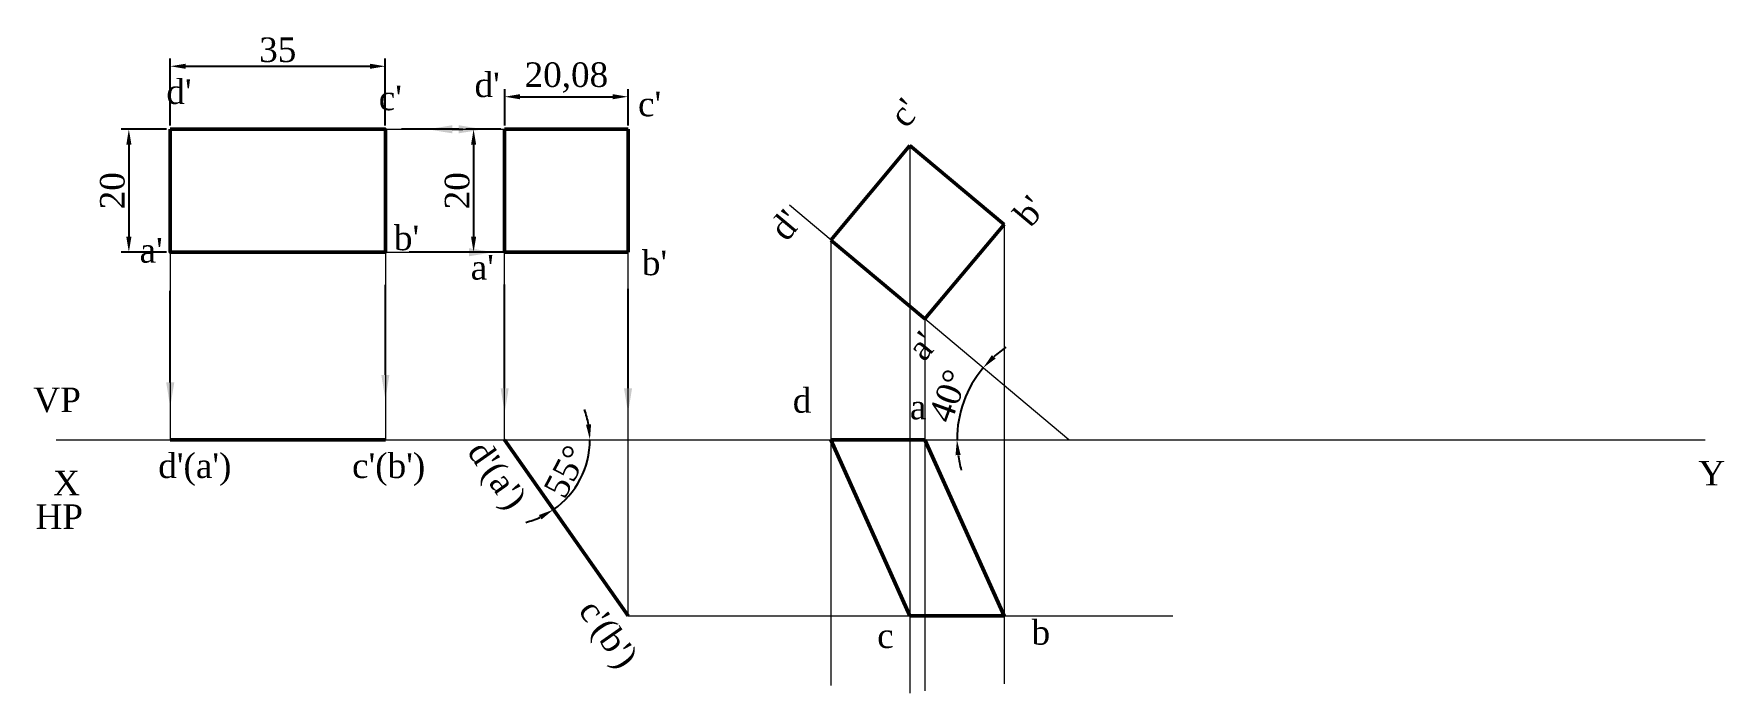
# Paper-space layout 'Layout18' of a CAD drawing. Header units: millimetres. Extents: x 6 to 281, y 47 to 155.
import ezdxf
from ezdxf import colors
from ezdxf.entities.mleader import LeaderData, LeaderLine
from ezdxf.math import Vec2, Vec3

# ---------------------------------------------------------------- set-up
doc = ezdxf.new("R2010")
doc.units = ezdxf.units.MM
for name, color, linetype, lineweight in [('PROJECTION_LINE', 250, 'Continuous', 5), ('VISIBLE_LINE', 170, 'Continuous', 50), ('XY LINE', 1, 'Continuous', 15)]:
    doc.layers.add(name, color=color, linetype=linetype, lineweight=lineweight)
doc.styles.get("Standard").update_dxf_attribs({"font": 'times.ttf', "height": 4})
doc.dimstyles.new('ISO-25', dxfattribs={"dimtxt": 4, "dimasz": 2.5, "dimexe": 1.25, "dimexo": 0.625, "dimtad": 1, "dimtoh": 1, "dimtxsty": 'Standard', "dimcen": 2.5, "dimadec": 0, "dimazin": 0, "dimtfac": 1, "dimtmove": 0, "dimatfit": 3, "dimfxl": 1, "dimarcsym": 0})

# ---------------------------------------------------------------- blocks, each defined once
blk = doc.blocks.new('*D105')
at = {"layer": 'Defpoints', "color": 0, "transparency": 16777216}
for p in [(27.71, 139.08), (20.98, 119.08), (27.71, 119.08)]:
    blk.add_point(p, dxfattribs=at)
at = {"layer": 'VISIBLE_LINE', "color": 0, "lineweight": -2, "transparency": 16777216}
for p, q in [((27.09, 139.08), (19.73, 139.08)), ((20.98, 136.58), (20.98, 121.58)), ((27.09, 119.08), (19.73, 119.08))]:
    blk.add_line(p, q, dxfattribs=at)
at = {"layer": 'VISIBLE_LINE', "color": 0, "transparency": 16777216}
for points in [[(20.57, 136.58), (21.4, 136.58), (20.98, 139.08)], [(20.57, 121.58), (21.4, 121.58), (20.98, 119.08)]]:
    blk.add_solid(points, dxfattribs=at)
at = {"layer": 'VISIBLE_LINE', "color": 0, "transparency": 16777216, "insert": (18.32, 129.08), "char_height": 4, "attachment_point": 5, "rotation": 90}
blk.add_mtext('20', dxfattribs=at)
blk = doc.blocks.new('*D106')
at = {"layer": 'Defpoints', "color": 0, "transparency": 16777216}
for p in [(62.71, 149.33), (27.71, 139.08), (62.71, 139.08)]:
    blk.add_point(p, dxfattribs=at)
at = {"layer": 'VISIBLE_LINE', "color": 0, "lineweight": -2, "transparency": 16777216}
for p, q in [((27.71, 139.7), (27.71, 150.58)), ((30.21, 149.33), (60.21, 149.33)), ((62.71, 139.7), (62.71, 150.58))]:
    blk.add_line(p, q, dxfattribs=at)
at = {"layer": 'VISIBLE_LINE', "color": 0, "transparency": 16777216}
for points in [[(30.21, 149.74), (30.21, 148.91), (27.71, 149.33)], [(60.21, 149.74), (60.21, 148.91), (62.71, 149.33)]]:
    blk.add_solid(points, dxfattribs=at)
at = {"layer": 'VISIBLE_LINE', "color": 0, "transparency": 16777216, "insert": (45.21, 151.99), "char_height": 4, "attachment_point": 5}
blk.add_mtext('35', dxfattribs=at)
blk = doc.blocks.new('*D107')
at = {"layer": 'Defpoints', "color": 0, "transparency": 16777216}
for p in [(102.2, 144.37), (82.13, 139.08), (102.2, 139.08)]:
    blk.add_point(p, dxfattribs=at)
at = {"layer": 'VISIBLE_LINE', "color": 0, "lineweight": -2, "transparency": 16777216}
for p, q in [((82.13, 139.7), (82.13, 145.62)), ((84.63, 144.37), (99.7, 144.37)), ((102.2, 139.7), (102.2, 145.62))]:
    blk.add_line(p, q, dxfattribs=at)
at = {"layer": 'VISIBLE_LINE', "color": 0, "transparency": 16777216}
for points in [[(84.63, 144.79), (84.63, 143.96), (82.13, 144.37)], [(99.7, 144.79), (99.7, 143.96), (102.2, 144.37)]]:
    blk.add_solid(points, dxfattribs=at)
at = {"layer": 'VISIBLE_LINE', "color": 0, "transparency": 16777216, "insert": (92.17, 147.49), "char_height": 4, "attachment_point": 5}
blk.add_mtext('20,08', dxfattribs=at)
blk = doc.blocks.new('*D108')
at = {"layer": 'Defpoints', "color": 0, "transparency": 16777216}
for p in [(82.13, 139.08), (77.07, 119.08), (82.46, 119.08)]:
    blk.add_point(p, dxfattribs=at)
at = {"layer": 'VISIBLE_LINE', "color": 0, "lineweight": -2, "transparency": 16777216}
for p, q in [((81.5, 139.08), (75.82, 139.08)), ((77.07, 136.58), (77.07, 121.58)), ((81.83, 119.08), (75.82, 119.08))]:
    blk.add_line(p, q, dxfattribs=at)
at = {"layer": 'VISIBLE_LINE', "color": 0, "transparency": 16777216}
for points in [[(76.66, 136.58), (77.49, 136.58), (77.07, 139.08)], [(76.66, 121.58), (77.49, 121.58), (77.07, 119.08)]]:
    blk.add_solid(points, dxfattribs=at)
at = {"layer": 'VISIBLE_LINE', "color": 0, "transparency": 16777216, "insert": (74.41, 129.08), "char_height": 4, "attachment_point": 5, "rotation": 90}
blk.add_mtext('20', dxfattribs=at)
blk = doc.blocks.new('*D109')
at = {"layer": 'Defpoints', "color": 0, "transparency": 16777216}
for p in [(9.15, 88.57), (82.13, 88.56), (277.45, 88.57), (93.26, 80.28), (102.2, 59.89)]:
    blk.add_point(p, dxfattribs=at)
at = {"layer": 'VISIBLE_LINE', "color": 0, "lineweight": -2, "transparency": 16777216}
for start, end in [(10.333, 20.6661), (305, 0), (284.3339, 294.667)]:
    blk.add_arc((82.12, 88.57), 13.88, start, end, dxfattribs=at)
at = {"layer": 'VISIBLE_LINE', "color": 0, "transparency": 16777216}
for points in [[(96.19, 91.1), (95.36, 91.02), (96, 88.57)], [(87.71, 76.32), (88.12, 75.6), (90.08, 77.2)]]:
    blk.add_solid(points, dxfattribs=at)
at = {"layer": 'VISIBLE_LINE', "color": 0, "transparency": 16777216, "insert": (92.07, 83.39), "char_height": 4, "attachment_point": 5, "rotation": 62.5}
blk.add_mtext('55°', dxfattribs=at)
blk = doc.blocks.new('*D110')
at = {"layer": 'Defpoints', "color": 0, "transparency": 16777216}
for p in [(128.45, 126.71), (157.66, 96.73), (9.15, 88.57), (173.91, 88.57), (277.45, 88.57)]:
    blk.add_point(p, dxfattribs=at)
at = {"layer": 'PROJECTION_LINE', "color": 0, "lineweight": -2, "transparency": 16777216}
for start, end in [(124.2333, 132.1167), (140, 180), (187.8833, 195.7667)]:
    blk.add_arc((173.91, 88.57), 18.18, start, end, dxfattribs=at)
at = {"layer": 'PROJECTION_LINE', "color": 0, "transparency": 16777216}
for points in [[(162.01, 101.77), (161.41, 102.35), (159.98, 100.26)], [(155.48, 86.05), (156.31, 86.11), (155.72, 88.57)]]:
    blk.add_solid(points, dxfattribs=at)
at = {"layer": 'PROJECTION_LINE', "color": 0, "transparency": 16777216, "insert": (154.32, 95.7), "char_height": 4, "attachment_point": 5, "rotation": 70}
blk.add_mtext('40°', dxfattribs=at)

psp = doc.layouts.new('Layout18')

# ---------------------------------------------------------------- linework, layer by layer
at = {"layer": 'PROJECTION_LINE'}
for p, q in [((62.715, 139.076), (102.203, 139.076)), ((82.128, 88.562), (82.128, 139.076)), ((102.203, 59.892), (102.203, 139.076)), ((148.06, 136.449), (148.06, 47.329)), ((173.908, 88.572), (128.451, 126.715)), ((135.182, 121.067), (135.182, 48.592)), ((163.395, 123.611), (163.395, 48.831)), ((27.715, 119.076), (27.715, 88.572)), ((62.715, 119.076), (62.715, 88.572)), ((62.715, 119.076), (102.203, 119.076)), ((150.508, 108.218), (150.508, 47.729)), ((102.203, 59.892), (190.834, 59.892))]:
    psp.add_line(p, q, dxfattribs=at)
at = {"layer": 'VISIBLE_LINE'}
for p, q in [((82.128, 139.076), (102.203, 139.076)), ((82.128, 119.076), (82.128, 139.076)), ((102.203, 139.076), (102.203, 119.076)), ((135.173, 121.056), (148.06, 136.449)), ((148.06, 136.449), (163.395, 123.611)), ((150.508, 108.218), (135.173, 121.056)), ((163.395, 123.611), (150.508, 108.218)), ((102.203, 119.076), (82.128, 119.076)), ((27.715, 88.572), (62.715, 88.572)), ((82.128, 88.562), (102.203, 59.892)), ((135.182, 88.572), (148.06, 59.892)), ((150.508, 88.572), (135.182, 88.572)), ((163.395, 59.892), (150.508, 88.572)), ((148.06, 59.892), (163.395, 59.892))]:
    psp.add_line(p, q, dxfattribs=at)
psp.add_lwpolyline([(27.715, 139.076), (62.715, 139.076), (62.715, 119.076), (27.715, 119.076)], close=True, dxfattribs=at)
at = {"layer": 'XY LINE'}
psp.add_line((9.146, 88.572), (277.45, 88.572), dxfattribs=at)

# ---------------------------------------------------------------- texts
at = {"layer": 'VISIBLE_LINE'}
for s, p in [("d'", (77.224, 144.308)), ("d'", (27.084, 143.198)), ("c'", (61.643, 142.182)), ("c'", (103.828, 141.194)), ("a'", (22.728, 117.375)), ("b'", (64.111, 119.406)), ("a'", (76.601, 114.614)), ("b'", (104.451, 115.341)), ('d', (129.007, 92.961)), ('a', (148.06, 91.889)), ("d'(a')             c'(b')", (25.765, 82.34)), ('b', (167.862, 55.223)), ('c', (142.742, 54.681))]:
    psp.add_text(s, height=4, dxfattribs=at).set_placement(p)
for s, rotation, p in [("c'", 50.06495, (147.478, 139.054)), ("b'", 50.06495, (167.702, 122.937)), ("d'", 50.06495, (128.013, 120.655)), ("a'", 50.06495, (150.381, 101.115)), ("d'(a')             c'(b')", 305, (75.905, 86.584))]:
    psp.add_text(s, height=4, rotation=rotation, dxfattribs=at).set_placement(p)
at = {"layer": 'XY LINE'}
for s, p in [('VP', (5.449, 93.06)), ('X', (8.661, 79.521)), ('Y', (276.342, 81.133)), ('HP', (5.786, 74.045))]:
    psp.add_text(s, height=4, dxfattribs=at).set_placement(p)

# ---------------------------------------------------------------- dimensions: what is measured, and where the dimension line sits
at = {"layer": 'PROJECTION_LINE'}
dim = psp.add_angular_dim_2l(base=(157.658, 96.733), line1=((9.146, 88.572), (277.45, 88.572)), line2=((173.908, 88.572), (128.451, 126.715)), dimstyle='ISO-25', dxfattribs=at)
dim.commit()
dim.dimension.update_dxf_attribs({"geometry": '*D110', "text_midpoint": (154.321, 95.701)})
at = {"layer": 'VISIBLE_LINE'}
for base, p1, p2, picture, middle in [((62.715, 149.326), (27.715, 139.076), (62.715, 139.076), '*D106', (45.215, 151.986)), ((102.2031, 144.3731), (82.1279, 139.0758), (102.2031, 139.0758), '*D107', (92.1655, 147.4898))]:
    dim = psp.add_linear_dim(base=base, p1=p1, p2=p2, dimstyle='ISO-25', dxfattribs=at)
    dim.commit()
    dim.dimension.update_dxf_attribs({"geometry": picture, "text_midpoint": middle})
for base, p1, p2, picture, middle in [((20.982, 119.076), (27.715, 139.076), (27.715, 119.076), '*D105', (18.323, 129.076)), ((77.074, 119.076), (82.128, 139.076), (82.459, 119.076), '*D108', (74.414, 129.076))]:
    dim = psp.add_linear_dim(base=base, p1=p1, p2=p2, angle=90, dimstyle='ISO-25', dxfattribs=at)
    dim.commit()
    dim.dimension.update_dxf_attribs({"geometry": picture, "text_midpoint": middle})
dim = psp.add_angular_dim_2l(base=(93.255, 80.283), line1=((82.128, 88.562), (102.203, 59.892)), line2=((9.146, 88.572), (277.45, 88.572)), dimstyle='ISO-25', dxfattribs=at)
dim.commit()
dim.dimension.update_dxf_attribs({"geometry": '*D109', "text_midpoint": (92.075, 83.39)})

# ---------------------------------------------------------------- leaders
at = {"layer": 'PROJECTION_LINE'}
ml = psp.add_multileader_mtext('Standard', dxfattribs=at)
ml.set_content('')
ml.set_leader_properties()
ml.build(insert=Vec2(0, 0))
ml.multileader.update_dxf_attribs({"has_dogleg": 0})
ctx = ml.context
ctx.base_point, ctx.plane_origin = Vec3(81.255, 139.064), Vec3(78.663, 139.076)
notes = []
notes.append((ctx, [(0, (1, 1, 0), (73.368, 139.076), (-1, 0), 8, [(0, [(78.663, 139.076)], 0, [])])]))
ctx.mtext, ml.multileader.dxf.content_type = None, 0
ml = psp.add_multileader_mtext('Standard', dxfattribs=at)
ml.set_content('')
ml.set_leader_properties()
ml.build(insert=Vec2(0, 0))
ml.multileader.update_dxf_attribs({"has_dogleg": 0})
ctx = ml.context
ctx.base_point, ctx.plane_origin = Vec3(75.328, 139.048), Vec3(69.595, 139.076)
notes.append((ctx, [(0, (1, 1, 0), (67.328, 139.076), (1, 0), 8, [(0, [(69.595, 139.076)], 0, [])])]))
ctx.mtext, ml.multileader.dxf.content_type = None, 0
ml = psp.add_multileader_mtext('Standard', dxfattribs=at)
ml.set_content('')
ml.set_leader_properties()
ml.build(insert=Vec2(0, 0))
ml.multileader.update_dxf_attribs({"has_dogleg": 0})
ctx = ml.context
ctx.base_point, ctx.plane_origin = Vec3(82.586, 119.029), Vec3(80.329, 119.076)
notes.append((ctx, [(0, (1, 1, 0), (74.586, 119.076), (-1, 0), 8, [(0, [(80.329, 119.076)], 0, [])])]))
ctx.mtext, ml.multileader.dxf.content_type = None, 0
ml = psp.add_multileader_mtext('Standard', dxfattribs=at)
ml.set_content('')
ml.set_leader_properties()
ml.build(insert=Vec2(0, 0))
ml.multileader.update_dxf_attribs({"has_dogleg": 0})
ctx = ml.context
ctx.base_point, ctx.plane_origin = Vec3(43.889, 112.817), Vec3(27.715, 93.88)
notes.append((ctx, [(0, (1, 1, 0), (35.715, 112.817), (-1, 0), 8, [(0, [(27.715, 93.88)], 0, [])])]))
ctx.mtext, ml.multileader.dxf.content_type = None, 0
ml = psp.add_multileader_mtext('Standard', dxfattribs=at)
ml.set_content('')
ml.set_leader_properties()
ml.build(insert=Vec2(0, 0))
ml.multileader.update_dxf_attribs({"has_dogleg": 0})
ctx = ml.context
ctx.base_point, ctx.plane_origin = Vec3(63.086, 113.748), Vec3(62.715, 95.122)
notes.append((ctx, [(0, (1, 1, 0), (54.715, 113.748), (1, 0), 8, [(0, [(62.715, 95.122)], 0, [])])]))
ctx.mtext, ml.multileader.dxf.content_type = None, 0
ml = psp.add_multileader_mtext('Standard', dxfattribs=at)
ml.set_content('')
ml.set_leader_properties()
ml.build(insert=Vec2(0, 0))
ml.multileader.update_dxf_attribs({"has_dogleg": 0})
ctx = ml.context
ctx.base_point, ctx.plane_origin = Vec3(82.336, 113.819), Vec3(82.128, 92.949)
notes.append((ctx, [(0, (1, 1, 0), (74.128, 113.819), (1, 0), 8, [(0, [(82.128, 92.949)], 0, [])])]))
ctx.mtext, ml.multileader.dxf.content_type = None, 0
ml = psp.add_multileader_mtext('Standard', dxfattribs=at)
ml.set_content('')
ml.set_leader_properties()
ml.build(insert=Vec2(0, 0))
ml.multileader.update_dxf_attribs({"has_dogleg": 0})
ctx = ml.context
ctx.base_point, ctx.plane_origin = Vec3(119.841, 113.127), Vec3(102.203, 92.949)
notes.append((ctx, [(0, (1, 1, 0), (110.203, 113.127), (-1, 0), 8, [(0, [(102.203, 92.949)], 0, [])])]))
ctx.mtext, ml.multileader.dxf.content_type = None, 0
for ctx, leaders in notes:
    for number, flags, end, landing, length, lines in leaders:
        leader = LeaderData()
        leader.index, (leader.has_last_leader_line, leader.has_dogleg_vector, leader.attachment_direction) = number, flags
        leader.last_leader_point, leader.dogleg_vector, leader.dogleg_length = Vec3(end), Vec3(landing), length
        for number, points, colour, breaks in lines:
            line = LeaderLine()
            line.index, line.vertices, line.color, line.breaks = number, Vec3.list(points), colors.encode_raw_color(colour), breaks
            leader.lines.append(line)
        ctx.leaders.append(leader)

doc.saveas('drawing.dxf')
